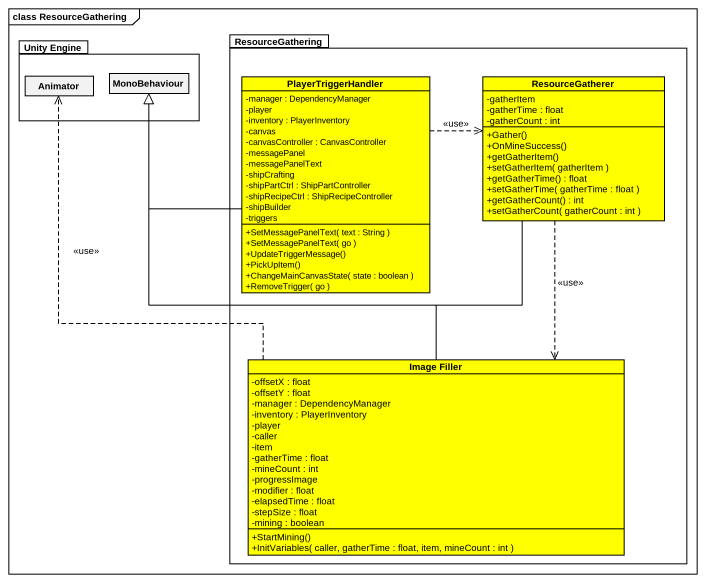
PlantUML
@startuml
mainframe class ResourceGathering
hide circle
hide empty members
skinparam classAttributeIconSize 0
package "Unity Engine" as Unity_Engine {
  class Animator
  class MonoBehaviour
}
package ResourceGathering {
  class PlayerTriggerHandler #FFFF00 {
    -manager : DependencyManager
    -player
    -inventory : PlayerInventory
    -canvas
    -canvasController : CanvasController
    -messagePanel
    -messagePanelText
    -shipCrafting
    -shipPartCtrl : ShipPartController
    -shipRecipeCtrl : ShipRecipeController
    -shipBuilder
    -triggers
    +SetMessagePanelText( text : String )
    +SetMessagePanelText( go )
    +UpdateTriggerMessage()
    +PickUpItem()
    +ChangeMainCanvasState( state : boolean )
    +RemoveTrigger( go )
  }
  class ResourceGatherer #FFFF00 {
    -gatherItem
    -gatherTime : float
    -gatherCount : int
    +Gather()
    +OnMineSuccess()
    +getGatherItem()
    +setGatherItem( gatherItem )
    +getGatherTime() : float
    +setGatherTime( gatherTime : float )
    +getGatherCount() : int
    +setGatherCount( gatherCount : int )
  }
  class "Image Filler" as Image_Filler #FFFF00 {
    -offsetX : float
    -offsetY : float
    -manager : DependencyManager
    -inventory : PlayerInventory
    -player
    -caller
    -item
    -gatherTime : float
    -mineCount : int
    -progressImage
    -modifier : float
    -elapsedTime : float
    -stepSize : float
    -mining : boolean
    +StartMining()
    +InitVariables( caller, gatherTime : float, item, mineCount : int )
  }
}
PlayerTriggerHandler -left-|> MonoBehaviour
PlayerTriggerHandler .right.> ResourceGatherer : <<use>>
ResourceGatherer -left-|> MonoBehaviour
ResourceGatherer ..> Image_Filler : <<use>>
Image_Filler .up.> Animator : <<use>>
Image_Filler -up-|> MonoBehaviour
@enduml
